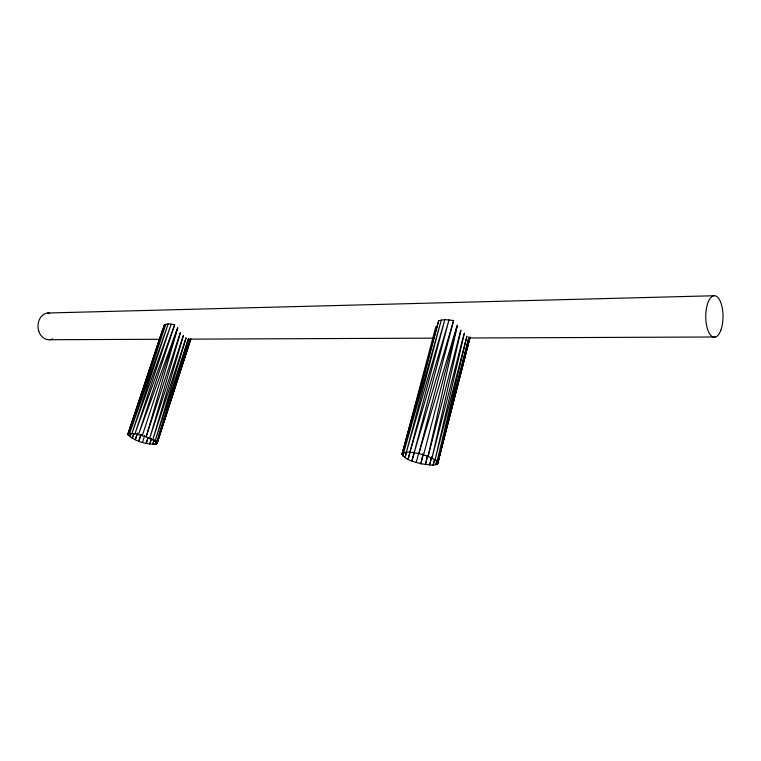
<?xml version="1.0" encoding="UTF-8"?>
<svg xmlns="http://www.w3.org/2000/svg" width="761" height="761" viewBox="0 0 761 761"><rect width="100%" height="100%" fill="white"/><g stroke="black" fill="none" stroke-linecap="round" stroke-linejoin="round"><path stroke-width="1.14" d="M423.154 453.404L420.843 463.763L433.161 465.247L437.451 464.096L469.87 337.989L715.169 336.98M427.473 455.392L425.399 464.667L427.768 455.525M457.19 326.298L428.072 456.41L435.045 459.834L437.86 462.935L469.033 337.037M431.43 457.076L429.604 465.171L431.668 457.161M460.976 330.169L431.982 458.103L464.01 333.908M434.493 459.463L433.161 465.247L434.636 459.501M464.419 333.147L435.045 459.834L466.769 336.429M402.246 453.404C407.344 450.74 413.499 452.814 418.845 453.604L453.623 320.514L444.852 319.601L438.678 320.742L401.96 454.593C406.241 460.424 414.326 461.699 420.843 463.763L423.535 453.404M466.978 336.248L437.042 461.48L468.766 337.808M469.927 337.751L437.451 464.096L442.845 442.16M443.406 439.848L445.109 432.923M445.68 430.612L447.382 423.687M447.944 421.375L448.8 417.913M450.217 412.139L451.064 408.676M437.451 464.096L470.022 336.961M460.681 330.436L428.072 456.41L423.592 454.878L457.038 326.269M416.229 462.526L418.607 453.404M414.269 451.844L411.853 461.033L414.564 451.939M435.901 326.507L401.96 454.593L414.231 410.017M438.678 320.742L403.749 452.576L441.323 319.924L406.364 452.167L444.852 319.601L408.01 459.387L410.36 451.435M406.46 451.977L404.947 457.694L406.602 452.005M414.859 407.734L415.801 404.3M417.998 396.3L418.94 392.866M420.205 388.3L421.147 384.866M177.76 327.905L146.16 436.824L155.111 441.123L157.042 443.397L156.528 444.101C146.626 444.662 134.973 441.466 127.791 434.55L162.626 329.599M147.891 437.68L146.255 443.34L148.091 437.718M180.481 332.614L149.727 438.25L183.182 335.772M151.391 438.412L149.746 444.063L151.572 438.45M183.563 335.259L152.78 439.715L185.941 337.855M409.913 452.205L449.047 319.801L414.174 452.7L453.623 320.514M154.103 439.896L152.742 444.453L154.207 439.944M457.209 325.109L418.845 453.604L423.592 454.878M186.093 338.008L155.111 441.123L188.29 338.997M188.576 338.474L156.557 442.379L190.06 339.14L433.437 338.141M164.947 417.114L156.528 444.101L190.707 338.721M167.059 410.369L169.513 402.493M190.764 339.416L157.042 443.397L190.202 338.835M157.042 443.397L190.659 338.892M180.186 332.89L146.16 436.824L134.954 433.78L129.636 433.418L127.791 434.55L164.405 324.814L168.181 323.891L174.688 324.662L138.502 434.512L177.608 327.858M140.975 434.36L138.768 441.076L141.204 434.426M142.326 435.549L177.18 329.437M142.516 442.322L144.714 435.615M137.465 432.98L135.258 439.687L137.284 434.151M164.405 324.814L128.229 433.818L165.869 324.148L129.636 433.418L168.181 323.891L131.929 433.409L171.196 324.062L134.954 433.78L174.688 324.662M129.104 433.332L128.352 435.587L129.132 433.361M127.791 434.55L155.567 352.895M47.705 313.009L713.818 295.753M49.941 339.72L159.201 339.273M52.661 338.94A13.47 10.797 87.9 0 1 38.678 330.987M38.716 331.006A13.47 10.797 87.9 0 1 49.627 312.971M436.938 460.262L435.844 464.876L437.023 460.272M403.796 452.643L402.892 456.058L403.863 452.643M156.091 441.047L155.054 444.462L156.157 441.076M133.708 433.741L132.224 438.25L133.831 433.818M130.987 433.485L129.874 436.852L131.063 433.523M720.886 330.093A20.775 8.618 -89.9 0 0 716.053 296.086A20.775 8.618 -89.9 0 0 706.227 323.254A20.775 8.618 -89.9 0 0 720.886 330.093"/></g></svg>
